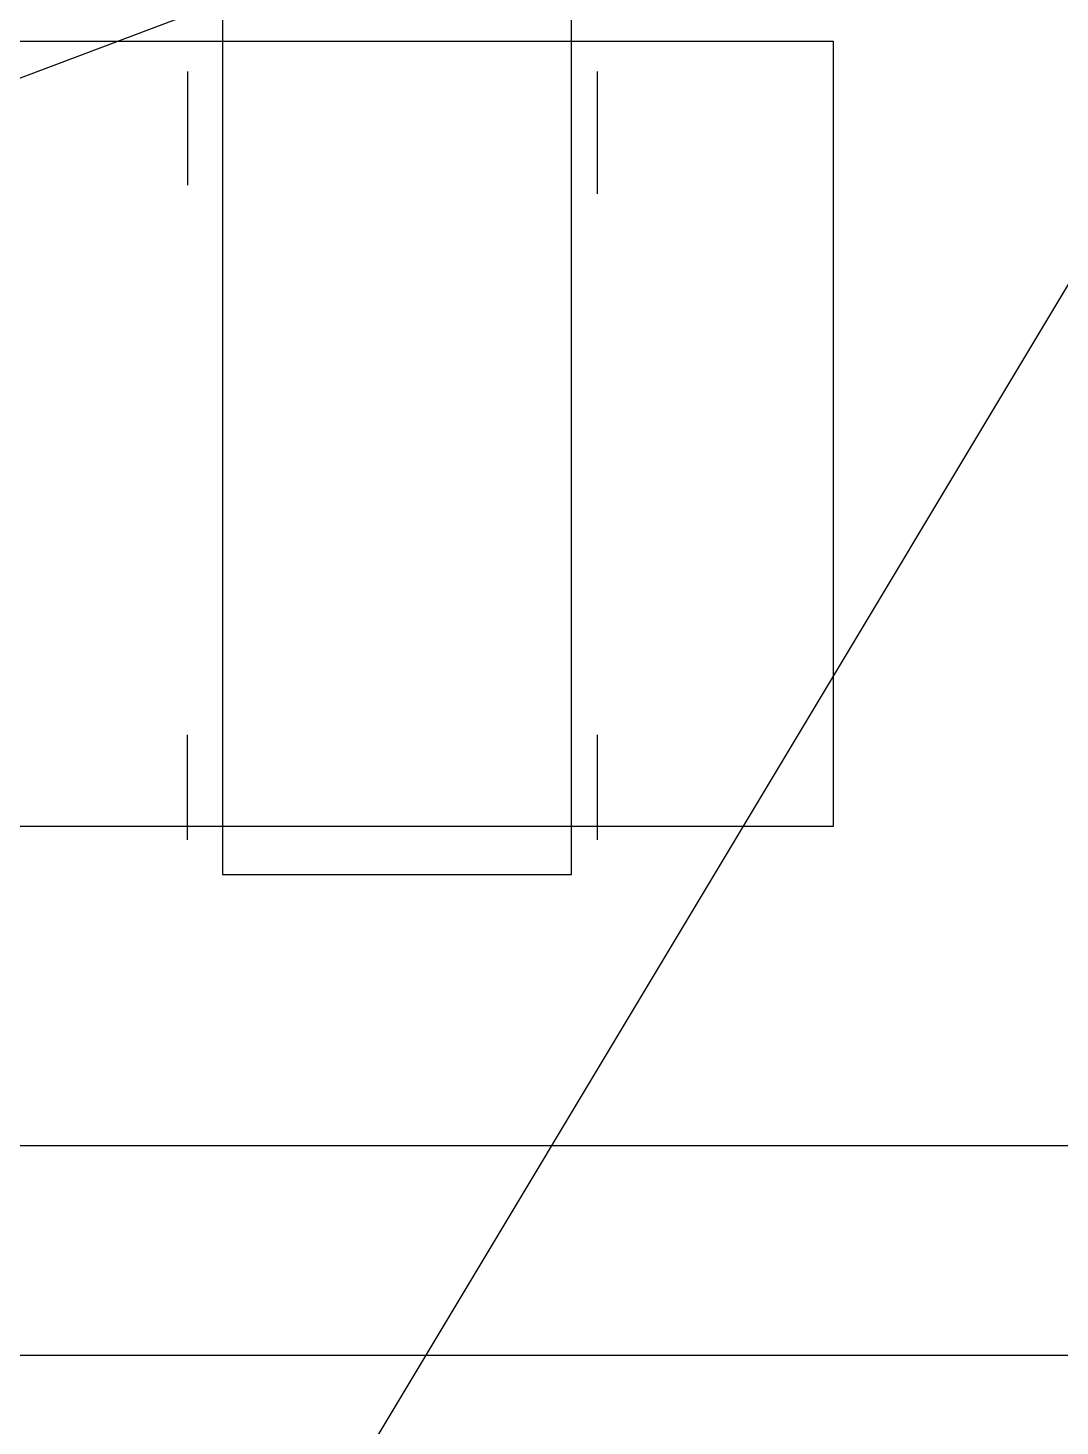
# Model space of a CAD drawing. Header units: inches. Extents: x 567429 to 582707, y 126347 to 133675.
# Drawn here: x 579196.2 to 579314.5, y 131573.7 to 131733.9 of the extents above; entities that cross this region are included whole.
import ezdxf

# ---------------------------------------------------------------- set-up
doc = ezdxf.new("R2010")
doc.units = ezdxf.units.IN
doc.header["$MEASUREMENT"] = 0
for name, color, linetype in [('FIRE WIRE', 4, 'Continuous'), ('mobl', 11, 'Continuous'), ('SOCKET WIRE', 4, 'Continuous'), ('SOUND WIRE', 4, 'Continuous')]:
    doc.layers.add(name, color=color, linetype=linetype)
doc.linetypes.add('ZIGZAG', pattern='A,0.0001,-0.2,[131,ltypeshp.shx,S=0.2,R=0,X=-0.2,Y=0],-0.4,[131,ltypeshp.shx,S=0.2,R=180,X=0.2,Y=0],-0.2', length=0.8001)

msp = doc.modelspace()

# ---------------------------------------------------------------- linework, layer by layer
at = {"layer": 'FIRE WIRE'}
msp.add_line((578910.22, 131605.86), (579419.25, 131605.86), dxfattribs=at)
at = {"layer": 'mobl', "color": 15}
for p, q in [((579218.49, 131736.88), (579218.49, 131636.88)), ((579258.49, 131636.88), (579258.49, 131736.88)), ((579088.49, 131732.38), (579288.49, 131732.38)), ((579288.49, 131732.38), (579288.49, 131642.38)), ((579214.49, 131728.88), (579214.49, 131715.88)), ((579261.49, 131714.88), (579261.49, 131728.88)), ((579214.49, 131640.88), (579214.49, 131652.88)), ((579261.49, 131640.88), (579261.49, 131652.88)), ((579288.49, 131642.38), (579088.49, 131642.38)), ((579218.49, 131636.88), (579258.49, 131636.88))]:
    msp.add_line(p, q, dxfattribs=at)
at = {"layer": 'mobl', "color": 15, "linetype": 'ZIGZAG', "ltscale": 20}
msp.add_line((579323.99, 131581.79), (579085.49, 131581.79), dxfattribs=at)
at = {"layer": 'SOCKET WIRE'}
msp.add_line((579152.74, 131433.43), (579362.6, 131783.08), dxfattribs=at)
at = {"layer": 'SOUND WIRE'}
msp.add_line((578731.06, 131553.29), (579356.65, 131788.93), dxfattribs=at)

doc.saveas('drawing.dxf')
